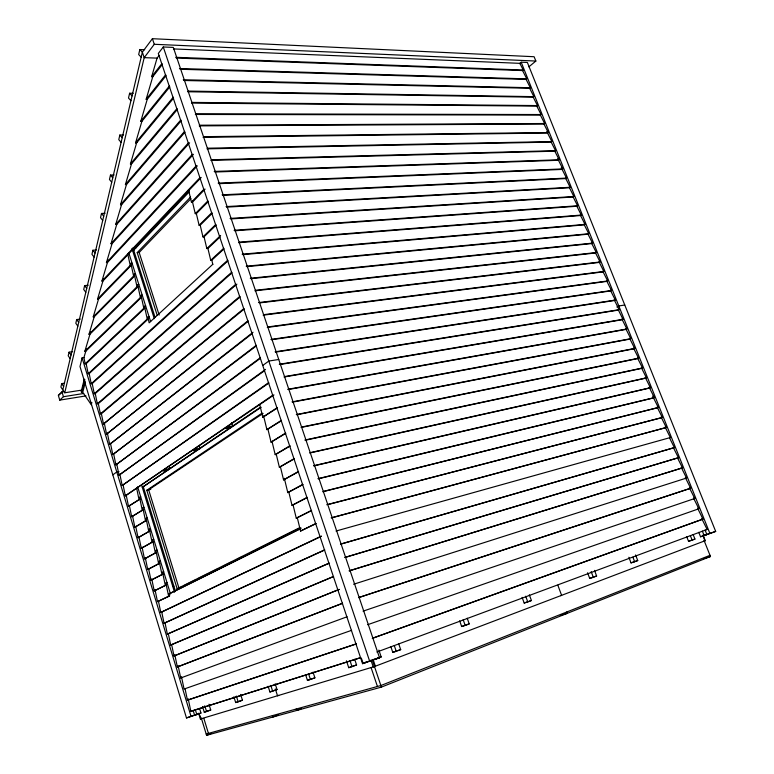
<?xml version="1.0" encoding="UTF-8"?>
<svg xmlns="http://www.w3.org/2000/svg" width="774" height="774" viewBox="0 0 774 774"><rect width="100%" height="100%" fill="white"/><g stroke="black" fill="none" stroke-linecap="round" stroke-linejoin="round"><path stroke-width="1.16" d="M64.097 383.236L61.707 383.604L60.894 387.058L64.735 392.776L82.102 390.048M72.64 351.706L69.05 352.189L68.209 355.779L70.182 358.623M80.293 319.12L76.684 319.546L75.813 323.28L77.835 326.106M88.236 285.248L84.627 285.596L83.718 289.476L85.798 292.291M96.498 249.983L92.89 250.263L91.951 254.307L94.089 257.094M105.119 213.256L101.5 213.46L100.514 217.678L102.719 220.435M114.097 174.963L110.479 175.088L109.453 179.491L111.717 182.219M123.463 135.015L119.844 135.053L118.77 139.649L121.112 142.348M133.244 93.296L129.626 93.248L128.503 98.037L130.922 100.697M144.68 49.73L139.842 49.536L138.672 54.557L141.168 57.16M62.81 389.912L142.358 52.139L152.401 38.7L534.108 56.725L535.86 61.049L528.865 66.845M64.735 392.776L144.187 57.663L154.278 44.292L535.86 61.049M84.298 357.52L82.092 357.83L79.993 366.518L186.476 717.943L200.969 713.018L199.557 708.384M84.279 379.154L81.164 391.75L81.686 392.505L84.869 379.608M85.392 381.776L82.77 392.331L91.274 404.734L91.864 402.412M133.389 251.463L133.989 249.122M162.337 64.465L152.749 76.742L151.656 76.713L157.074 58.118L159.183 55.389M166.062 75.659L147.254 99.295L146.16 99.285L153.039 75.755M169.825 86.872L141.874 121.344L140.791 121.344L147.495 98.472M173.579 98.153L136.621 142.88L135.556 142.9L142.435 119.419M177.362 109.463L131.493 163.933L130.429 163.962L137.221 140.849M181.164 120.821L126.472 184.531L125.417 184.57L131.677 163.314M184.967 132.228L121.557 204.665L120.512 204.723L127.042 182.577M189.601 142.793L116.758 224.363L115.713 224.431L122.118 202.759M193.442 154.307L112.056 243.646L111.021 243.723L117.174 222.941M197.322 165.859L107.451 262.512L106.435 262.599L112.462 242.252M201.201 177.459L102.952 280.981L101.936 281.078L108.186 260.035M97.534 299.17L130.226 265.395L131.261 265.298L98.54 299.064L97.534 299.17L103.658 278.621M93.228 316.895L133.612 276.047L134.647 275.95L94.225 316.779L93.228 316.895L98.898 297.874M89 334.262L136.998 286.738L138.033 286.632L89.987 334.136L89 334.262L94.534 315.724M84.859 351.27L140.404 297.468L141.439 297.361L85.846 351.135L84.859 351.27L90.645 331.93M86.495 348.977L83.911 357.578L85.179 363.799L86.156 363.664L144.864 308.129L143.819 308.246L85.179 363.799M163.285 46.991L158.312 53.474L362.542 663.676L379.521 657.784L173.328 47.417L163.285 46.991L369.749 661.46M151.656 76.713L161.969 63.487M146.16 99.285L165.704 74.681M140.791 121.344L169.467 85.914M135.556 142.9L173.241 97.205M130.429 163.962L177.023 108.534M125.417 184.57L180.835 119.912M120.512 204.723L184.657 131.338M115.713 224.431L188.488 142.803M111.021 243.723L192.339 154.326M106.435 262.599L196.209 165.888M131.667 249.422L133.322 247.67M101.936 281.078L200.089 177.507M154.287 318.675L132.518 250.35L189.359 190.51M132.518 250.35L133.699 250.254L188.962 192.175M157.219 315.318L137.201 252.614L190.568 197.022M190.955 198.657L139.165 252.459L159.173 315.076M188.469 189.572L191.43 202.149L203.997 189.175M205.1 189.117L192.523 202.091L191.43 202.149M192.281 201.047L195.261 213.682L207.916 200.882M208.177 201.675L196.354 213.614L195.261 213.682M196.103 212.56L199.102 225.263L211.853 212.637M212.105 213.411L200.195 225.186L199.102 225.263M200.214 225.282L202.952 236.883L215.801 224.441M216.052 225.195L204.046 236.805L202.952 236.883M204.075 236.902L206.832 248.56L220.629 235.48M206.832 248.56L207.925 248.473L220.01 237.037M64.368 391.509L61.988 391.876L58.321 395.311L59.753 400.119L86.001 395.891M58.969 395.069L62.259 391.983M59.753 400.119L63.429 396.714L83.698 393.482M88.197 373.745L147.254 319.062L148.289 318.936L89.174 373.6L88.197 373.745L86.204 363.925M207.945 248.57L210.722 260.287L223.754 248.202M210.722 260.287L211.805 260.19L223.986 248.918M212.831 264.263L149.14 322.826L147.834 316.847L149.063 316.701M89.01 372.778L91.235 383.73L227.74 260.18M227.953 260.886L92.212 383.585L91.235 383.73M92.048 382.753L94.283 393.753L231.755 272.187M231.948 272.883L95.26 393.598L94.283 393.753M95.096 392.757L97.34 403.805L235.789 284.252M236.892 284.135L98.317 403.641L97.34 403.805M98.143 402.809L100.407 413.897L239.843 296.365M240.017 297.013L101.384 413.722L100.407 413.897M519.499 63.632L521.202 62.21L527.375 62.471L715.679 531.409L703.276 535.743M173.395 48.926L519.847 63.342L523.234 70.018L522.566 70.569L176.327 58.069M101.21 412.881L103.484 424.017L243.907 308.526M244.081 309.155L103.484 424.017M522.276 69.979L526.775 78.861L526.107 79.412L180.1 69.254M525.807 78.822L530.325 87.733L529.658 88.275L183.902 80.486M104.287 423.001L106.57 434.175L247.99 320.736M248.154 321.355L106.57 434.175M529.358 87.685L533.886 96.644L533.218 97.176L187.705 91.758M532.918 96.586L537.466 105.574L536.788 106.106L191.536 103.087M107.373 433.15L109.676 444.373L253.05 332.259M252.247 333.594L109.676 444.373M536.488 105.506L541.055 114.533L540.368 115.065L195.367 114.455M540.068 114.465L544.654 123.521L543.967 124.043L199.228 125.872M110.479 443.328L112.781 454.599L256.223 345.32M256.368 345.891L112.781 454.599M543.658 123.443L548.263 132.548L547.576 133.06L203.098 137.337M113.585 453.554L115.906 464.864L260.354 357.694M546.754 131.445L551.881 141.594L551.194 142.106L206.987 148.85M260.49 358.246L115.906 464.864M550.885 141.497L555.519 150.669L554.823 151.182L210.896 160.412M112.82 474.868L116.777 471.976L118.983 471.521M262.744 365.483L268.81 361.052L278.756 359.484M116.71 463.81L119.041 475.168L265.492 369.411M264.64 370.649L119.041 475.168M554.513 150.572L559.157 159.783L558.46 160.286L214.814 172.012M557.638 158.641L562.814 168.916L562.118 169.419L218.752 183.67M119.835 474.094L122.176 485.501L268.694 382.598M268.81 383.101L122.176 485.501M561.285 167.764L566.491 178.088L565.784 178.581L222.699 195.377M565.475 177.962L570.167 187.289L569.461 187.772L226.676 207.132M122.979 484.427L125.33 495.873L272.883 395.137M273.977 394.933L125.33 495.873M259.967 407.521L142.29 487.33L261.196 407.288M569.151 187.153L573.863 196.509L573.147 196.993L230.662 218.936M179.384 588.095L177.14 588.733L146.799 490.242L262.057 413.113M263.083 413.393L148.666 489.826L178.997 588.201M572.837 196.373L577.568 205.768L576.853 206.252L234.657 230.787M128.503 506.283L139.959 499.114L128.503 506.283L126.133 494.789M259.735 404.55L262.773 417.215L277.14 407.685M277.276 408.121L262.773 417.215M576.543 205.623L581.284 215.066L580.568 215.53L238.682 242.688M580.248 214.901L585.018 224.383L584.293 224.847L242.717 254.646M131.677 516.732L143.2 509.718L131.677 516.732L129.539 506.341M263.566 415.764L266.904 429.647L281.368 420.33M281.504 420.737L266.904 429.647M583.973 224.218L588.762 233.729L588.037 234.193L246.771 266.643M134.86 527.22L146.46 520.351L134.86 527.22L132.47 515.629M267.968 429.347L271.045 442.138L285.625 433.024M285.741 433.401L271.045 442.138M587.718 233.564L592.516 243.113L591.781 243.568L250.844 278.698M591.462 242.939L596.28 252.527L595.545 252.982L254.927 290.811M138.062 537.736L149.73 531.022L138.062 537.736L135.895 527.268M272.109 441.819L275.205 454.677L289.892 445.776M290.008 446.134L275.205 454.677M595.225 252.343L600.063 261.97L599.328 262.415L260.228 302.827M599.008 261.776L603.855 271.451L603.11 271.887L263.16 315.173M141.274 548.302L153.01 541.732L141.274 548.302L138.856 536.614M276.27 454.348L279.375 467.264L294.178 458.585M294.284 458.914L279.375 467.264M602.791 271.248L607.658 280.962L606.913 281.388L267.291 327.441M606.545 280.643L611.479 290.502L610.734 290.927L271.451 339.757M144.496 558.896L156.309 552.491L144.496 558.896L142.068 547.16M280.401 466.761L283.574 479.909L298.483 471.443M298.58 471.753L283.574 479.909M610.357 290.182L615.311 300.07L614.556 300.496L275.631 352.122M616.868 307.026L618.813 305.953L624.773 305.014M614.179 299.741L619.152 309.677L618.397 310.093L279.82 364.544M147.728 569.529L159.608 563.279L147.728 569.529L145.289 557.744M284.329 478.293L287.793 492.612L302.808 484.369M302.895 484.65L287.793 492.612M618.02 309.339L623.012 319.314L622.248 319.72L284.039 377.015M150.969 580.2L162.927 574.105L150.969 580.2L148.521 568.368M288.808 492.09L292.021 505.374L307.152 497.343M307.23 497.605L292.021 505.374M621.87 318.965L626.882 328.979L626.118 329.385L288.267 389.545M625.74 328.631L630.762 338.683L629.997 339.08L292.514 402.132M154.229 590.91L166.255 584.97L154.229 590.91L151.743 578.933M293.036 504.832L296.268 518.183L311.516 510.376M311.593 510.608L296.268 518.183M629.62 338.315L634.661 348.416L633.887 348.813L296.781 414.767M633.509 348.048L638.569 358.188L637.795 358.575L301.067 427.461M177.14 588.733L299.993 527.52M180.081 587.669L182.238 586.595M184.396 585.521L196.267 579.61M198.425 578.536L207.055 574.24M209.212 573.166L217.852 568.871M223.241 566.181L231.871 561.885M237.27 559.205L242.668 556.516M251.298 552.22L253.456 551.146M255.613 550.072L298.783 528.584M168.8 593.919L301.231 528.129M169.97 593.581L300.36 528.855M154.993 589.633L157.499 601.659L169.603 595.883L169.148 593.745L170.319 593.406M297.284 517.632L300.535 531.051L315.898 523.466M169.603 595.883L157.499 601.659M315.966 523.679L300.535 531.051M637.408 357.801L642.497 367.989L641.714 368.366L305.372 440.213M641.327 367.592L646.425 377.818L645.642 378.196L309.697 453.013M158.496 601.466L160.779 612.447L321.336 536.121M321.336 536.334L160.779 612.447M645.255 377.422L650.383 387.687L649.589 388.055L314.031 465.871M649.202 387.281L654.34 397.594L653.546 397.952L318.395 478.787M161.776 612.244L164.069 623.273L324.664 549.85M324.664 550.033L164.069 623.273M652.646 396.133L658.316 407.53L322.768 491.761M165.065 623.06L167.368 634.129L329.105 563.114M329.095 563.269L167.368 634.129M657.136 407.095L662.312 417.496L328.34 504.493M661.112 417.06L666.317 427.5L331.591 517.883M168.364 633.925L170.686 645.032L333.565 576.437M333.546 576.572L170.686 645.032M669.52 437.881L670.332 437.542L665.118 427.054M669.655 438.132L674.367 447.614L340.483 544.238M171.683 644.819L174.015 655.984L339.167 589.372M339.138 589.478L174.015 655.984M673.68 448.204L678.411 457.715L346.113 557.154M201.269 717.895L206.581 735.3L381.398 687.109L710.474 556.506L704.021 540.339M710 555.326L380.866 685.532L206.194 734.023M677.724 458.305L682.465 467.864L349.461 570.825M301.144 708.713L296.665 710.464L296.2 709.032M278.466 714.847L272.845 717.034L272.409 715.64M174.779 654.63L177.352 666.965L342.553 603.265M342.514 603.343L177.352 666.965M206.581 735.3L211.089 733.568M703.015 535.115L705.24 540.678L373.262 667.004L370.949 660.154M685.716 478.351L686.538 478.042L681.246 467.37M278.698 695.362L277.527 695.797L275.331 688.918M376.609 658.684L381.195 656.962L378.873 650.102M390.851 646.677L392.786 652.376L396.24 651.311L400.69 649.638L398.736 643.929M459.65 620.825L461.662 626.514L465.184 625.402L469.218 623.883L467.206 618.194M522.102 597.354L524.172 603.023L527.752 601.882L531.419 600.508L529.339 594.838M587.572 572.77L589.701 578.41L593.31 577.249L596.619 576.001L594.48 570.361M628.865 557.261L631.033 562.882L634.651 561.711L637.737 560.55L635.57 554.929M686.751 536.808L688.531 541.287L692.149 540.107L694.936 539.052L693.156 534.573M698.758 532.299L700.538 536.779L704.146 535.589L706.885 534.563L705.095 530.093M346.452 660.812L348.726 667.681L356.572 664.953L354.666 659.235M348.726 667.681L356.572 664.953M365.841 662.215L363.074 663.25L366.46 662.215M362.542 663.676L371.201 660.425M373.194 659.738L376.851 658.364M392.786 652.376L397.236 650.711M461.662 626.514L469.218 623.883M524.172 603.023L531.419 600.508M589.701 578.41L596.619 576.001M631.033 562.882L637.737 560.55M688.531 541.287L694.936 539.052M700.538 536.779L715.679 531.409M198.618 713.231L200.379 719.007L201.482 718.591M305.595 674.686L307.452 680.414L314.902 677.831L313.035 672.093M307.452 680.414L314.902 677.831M233.874 696.794L235.673 702.56L242.436 700.209L240.627 694.442M235.673 702.56L242.436 700.209M376.87 652.037L707.117 529.455L701.679 518.474M268.114 686.257L269.933 691.985L277.024 689.528L275.186 683.79M269.933 691.985L277.024 689.528M685.319 477.539L690.631 488.249L358.517 597.654M186.476 717.943L200.969 713.018M202.507 706.469L204.278 712.244L210.731 710L208.961 704.224M204.278 712.244L210.731 710M178.117 665.601L180.7 677.985L347.071 616.772M188.198 698.758L190.83 711.296L360.694 657.61M372.246 638.347L702.976 519.102L697.558 508.17M373.039 638.086L702.976 519.102M693.901 498.795L694.733 498.495L689.392 487.746M187.443 700.151L356.127 643.949L187.443 700.151L185.063 688.802M351.609 630.336L184.067 689.044L181.464 676.621M367.65 624.715L698.845 508.779L693.494 497.982M180.7 677.985L181.677 677.647M363.074 611.15L694.733 498.495M706.275 529.735L707.117 529.455M359.291 597.354L690.631 488.249M703.073 535.647L705.753 534.766M704.282 540.987L705.24 540.678M353.602 584.264L686.538 478.042M190.83 711.296L360.761 657.648M560.657 595.661L561.614 595.361L557.851 585.221M398.387 650.354L400.69 649.638M349.074 570.854L682.465 467.864M377.76 658.026L381.195 656.962M372.284 660.019L379.521 657.784M703.547 558.644L710.474 556.506M200.379 719.007L375.39 666.269L373.087 659.419M344.565 557.512L678.411 457.715M560.299 615.407L567.226 613.356L566.723 612.002M341.237 543.89L674.367 447.614M172.776 586.499L173.889 586.179M166.981 582.522L165.81 582.851L168.616 596.164M336.022 531.032L670.332 437.542M163.653 571.667L162.482 571.986L165.268 585.25M331.166 517.835L666.317 427.5M160.344 560.86L159.173 561.169L161.94 574.376M157.035 550.082L155.864 550.391L158.622 563.54M326.744 504.725L662.312 417.496M153.745 539.352L152.575 539.642L155.322 552.742M323.503 491.374L658.316 407.53M150.466 528.652L149.295 528.942L152.023 541.984M317.95 478.671L654.34 397.594M147.195 518L146.025 518.28L148.743 531.274M143.945 507.376L142.774 507.647L145.473 520.592M313.576 465.735L650.383 387.687M140.704 496.792L139.523 497.063L142.213 509.95M146.799 490.242L150.785 489.352M310.413 452.597L646.425 377.818M304.898 440.029L642.497 367.989M167.764 470.05L163.459 470.969L165.607 469.508L169.922 468.589L169.206 466.277M301.773 427.025L638.569 358.188M198.802 449.007L199.973 448.765M197.622 449.8L193.21 450.71L195.551 449.113L199.973 448.204L199.247 445.911M296.297 414.554L634.661 348.416M230.197 427.703L225.679 428.593L228.243 426.851L232.771 425.961L231.649 422.536M292.021 401.89L630.762 338.683M287.764 389.293L626.882 328.979M284.726 376.541L623.012 319.314M279.308 364.244L619.152 309.677M275.109 351.802L615.311 300.07M270.929 339.418L611.479 290.502M267.959 326.918L607.658 280.962M263.818 314.65L603.855 271.451M258.487 302.576L600.063 261.97M145.638 305.914L144.409 306.049L147.254 319.062M255.575 290.269L596.28 252.527M147.457 297.245L148.627 297.11M142.222 295.165L140.994 295.291L143.819 308.246M250.283 278.272L592.516 243.113M138.817 284.455L137.588 284.571L140.404 297.468M246.209 266.198L588.762 233.729M135.431 273.783L134.202 273.899L136.998 286.738M132.054 263.15L130.816 263.257L133.612 276.047M242.146 254.182L585.018 224.383M137.201 252.614L139.562 252.43M131.445 249.325L133.66 249.151M239.311 242.107L581.284 215.066M134.695 248.057L135.876 247.97M234.087 230.284L577.568 205.768M230.072 218.413L573.863 196.509M226.085 206.59L570.167 187.289M222.109 194.825L566.491 178.088M218.152 183.099L562.814 168.916M214.214 171.422L559.157 159.783M211.495 159.773L555.519 150.669M207.587 148.202L551.881 141.594M203.688 136.679L548.263 132.548M199.808 125.214L544.654 123.521M195.957 113.788L541.055 114.533M192.107 102.41L537.466 105.574M188.285 91.08L533.886 96.644M183.264 79.761L530.325 87.733M179.462 68.518L526.775 78.861M175.679 57.315L523.234 70.018M157.48 58.137L144.187 57.663L142.358 52.139L139.842 49.536M129.626 93.248L132.054 95.899M119.844 135.053L122.195 137.753M110.479 175.088L112.762 177.817M101.5 213.46L103.716 216.217M92.89 250.263L95.038 253.05M84.627 285.596L86.717 288.402M76.684 319.546L78.716 322.371M69.05 352.189L71.024 355.024M61.707 383.604L63.623 386.458M521.202 62.21L709.952 533.567M702.357 531.109L704.146 535.589M703.208 536.218L705.008 540.707M690.36 535.618L692.149 540.107M632.909 557.203L634.651 561.711M591.181 571.618L593.31 577.249M525.681 596.222L527.752 601.882M463.171 619.713L465.184 625.402M394.295 645.603L396.24 651.311M372.178 659.7L381.398 687.109M371.123 667.701L377.431 686.48M361.545 658.674L362.696 662.109M152.401 38.7L154.278 44.292M350.1 660.948L351.996 666.675M308.555 673.748L310.422 679.495M133.699 250.254L155.1 317.408M270.803 685.406L272.632 691.153M128.823 252.982L150.63 321.616M236.36 696.068L238.15 701.795M143.316 486.759L175.485 591.355M141.536 484.853L174.537 592.236M137.646 486.836L170.503 594.006M204.771 705.782L206.542 711.548M203.843 718.378L208.438 733.394M199.837 715.311L200.892 718.775M195.406 709.932L196.809 714.547L194.603 715.224L193.2 710.6M82.092 357.83L191.081 716.531M61.988 391.876L63.429 396.714M211.786 260.083L212.802 264.389M127.71 253.824L130.226 265.395M136.534 487.678L138.972 499.346"/></g></svg>
